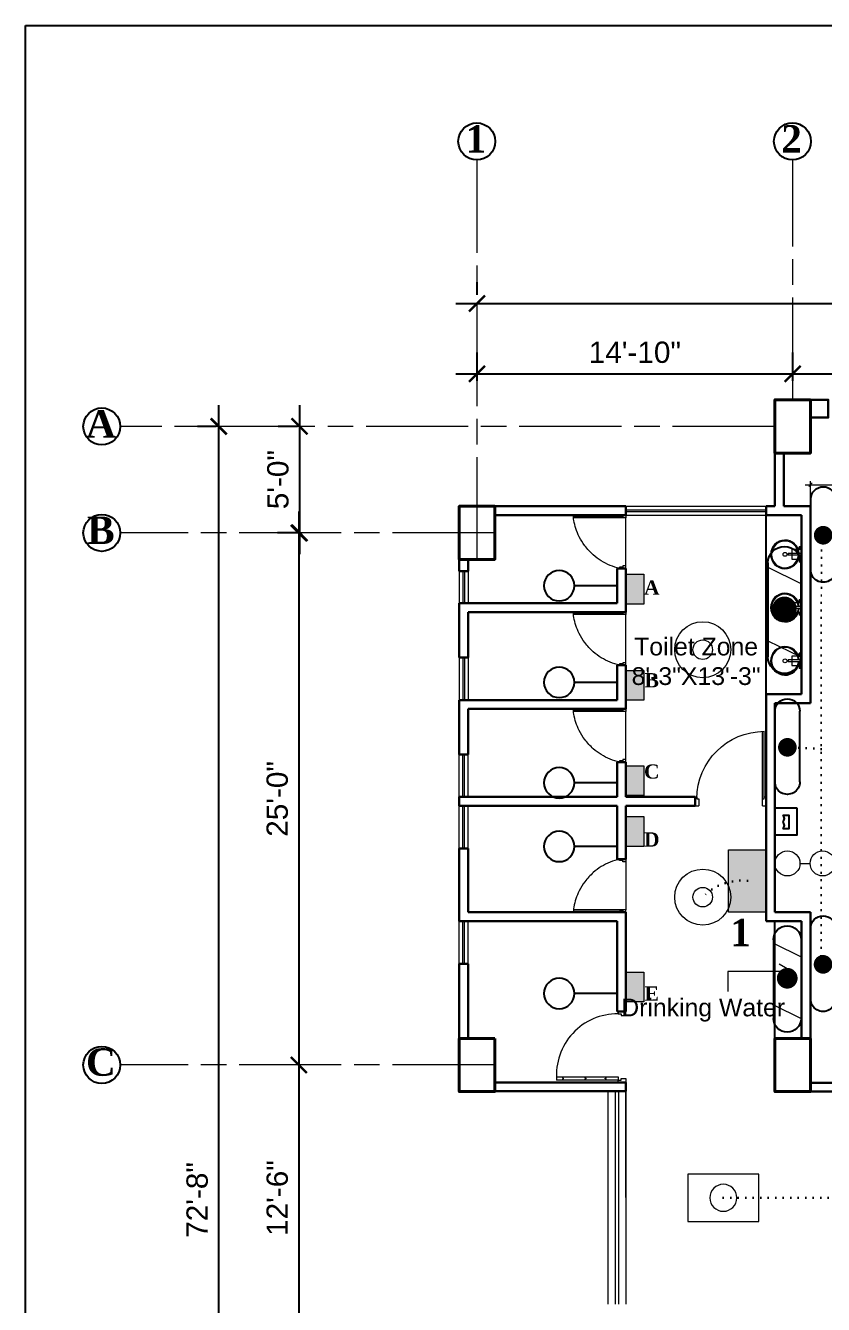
# Model space of a CAD drawing. Header units: inches. Extents: x -12 to 20935469, y -1604 to 24729220.
# Drawn here: x 20823799 to 20824249, y 24652157 to 24652878 of the extents above; entities that cross this region are included whole.
import ezdxf

# ---------------------------------------------------------------- set-up
doc = ezdxf.new("R2010")
doc.units = ezdxf.units.IN
doc.header["$LTSCALE"] = 0.03
doc.header["$MEASUREMENT"] = 0
doc.header["$PDMODE"] = 32
doc.header["$PDSIZE"] = 15
for name, pattern in [('ACAD_ISO02W100', [15, 12, -3]), ('ACAD_ISO08W100', [36, 24, -3, 6, -3]), ('DOT', [0.25, 0, -0.25])]:
    doc.linetypes.add(name, pattern=pattern)
for name, color, linetype in [('BL TEXT', 7, 'Continuous'), ('DIM TEXT 2025', 7, 'Continuous'), ('ELECTRICAL FITTINGS', 130, 'Continuous'), ('H', 154, 'Continuous'), ('SB TEXT', 215, 'DOT'), ('TEXT', 7, 'Continuous'), ('w', 188, 'DOT')]:
    doc.layers.add(name, color=color, linetype=linetype)
for name, color, linetype, lineweight in [('CL BOX', 90, 'ACAD_ISO02W100', 0), ('column', 1, 'Continuous', 40), ('Dim Line', 252, 'Continuous', 13), ('Dimiention', 75, 'Continuous', 18), ('Door', 7, 'Continuous', 18), ('Glass Line', 252, 'Continuous', 9), ('Grid Line', 252, 'Continuous', 18), ('line', 7, 'Continuous', 9), ('Main Wall', 7, 'Continuous', 30), ('STAIR', 46, 'Continuous', 15), ('TOILET FIXTURE', 142, 'Continuous', 5), ('wind.', 150, 'Continuous', 20)]:
    doc.layers.add(name, color=color, linetype=linetype, lineweight=lineweight)
doc.styles.add('2', font='swisscl.ttf')
doc.styles.add('RomanS', font='arial.ttf', dxfattribs={"height": 12})
doc.styles.get("Standard").update_dxf_attribs({"font": 'timesbd.ttf'})
doc.dimstyles.new('Aec_Arch_I', dxfattribs={"dimscale": 96, "dimtxt": 12, "dimasz": 0.09375, "dimexe": 0.125, "dimexo": 0.125, "dimgap": 0.0625, "dimtad": 1, "dimdec": 0, "dimzin": 3, "dimdsep": 46, "dimlunit": 4, "dimtxsty": 'RomanS', "dimblk1": 'ARCHTICK', "dimblk2": 'ARCHTICK', "dimsah": 1, "dimcen": 0.09375, "dimdle": 0.125, "dimadec": 0, "dimazin": 0, "dimtfac": 0.75, "dimtdec": 0, "dimtmove": 2, "dimatfit": 3, "dimldrblk": 'ARCHTICK', "dimfxl": 1, "dimfrac": 1, "dimtolj": 1, "dimtzin": 0, "dimarcsym": 0})
doc.dimstyles.new('Standard 8', dxfattribs={"dimtxt": 7, "dimasz": 2, "dimexe": 2, "dimexo": 2, "dimgap": 2, "dimtad": 0, "dimdec": 0, "dimzin": 3, "dimdsep": 46, "dimlunit": 4, "dimtxsty": 'Standard', "dimblk": 'OBLIQUE', "dimcen": 3, "dimdle": 3, "dimclrd": 256, "dimclre": 256, "dimclrt": 256, "dimadec": 0, "dimazin": 0, "dimtfac": 1, "dimtdec": 0, "dimtix": 1, "dimtofl": 0, "dimtmove": 0, "dimatfit": 0, "dimldrblk": 'OBLIQUE', "dimfxl": 1, "dimtolj": 1, "dimtzin": 0, "dimlwd": -1, "dimlwe": -1, "dimarcsym": 0})

# ---------------------------------------------------------------- blocks, each defined once
blk = doc.blocks.new('sssss-flat-876')
at = {"layer": 'Door', "linetype": 'Continuous', "ltscale": 3}
blk.add_line((3666.52, 84027.2), (3666.52, 84055.74), dxfattribs=at)
at = {"layer": 'Door', "linetype": 'Continuous', "ltscale": 3, "extrusion": (-7.21527e-09, -3.35624e-18, 1), "elevation": 0}
for points in [[(3666.52, 84057.2), (3666.52, 84055.74), (3668.35, 84055.74), (3668.35, 84056.47), (3670.18, 84056.47), (3670.18, 84057.2)], [(3668.35, 84055.74), (3696.16, 84055.74), (3696.16, 84056.47), (3668.35, 84056.47)]]:
    blk.add_lwpolyline(points, close=True, dxfattribs=at)
at = {"layer": 'Door', "linetype": 'Continuous', "ltscale": 3, "flags": 128}
blk.add_lwpolyline([(3670.18, 84027.2, 0.04096), (3675.47, 84028.9, 0.082496), (3684.93, 84034.78, 0.052187), (3689.72, 84039.97, 0.043988), (3692.86, 84045.05, 0.036571), (3694.75, 84049.63, 0.034751), (3695.92, 84054.2, 0.011435), (3696.16, 84055.74)], format="xyb", dxfattribs=at)
at = {"layer": 'Door', "linetype": 'Continuous', "ltscale": 3}
blk.add_lwpolyline([(3666.52, 84027.2), (3666.52, 84028.66), (3668.35, 84028.66), (3668.35, 84027.93), (3670.18, 84027.93), (3670.18, 84027.2)], close=True, dxfattribs=at)
blk = doc.blocks.new('Door_45')
at = {"layer": 'Door'}
for p, q in [((1.5, 4.97), (1.5, 43.97)), ((3.5, 44.03), (3.5, 4.97)), ((1.5, 40.03), (2.25, 40.03)), ((2.25, 40.03), (2.25, 39.53)), ((2.25, 39.53), (2.75, 39.53)), ((2.75, 39.53), (2.75, 40.03)), ((2.75, 40.03), (3.5, 40.03)), ((1.5, 25.77), (2.25, 25.77)), ((2.25, 25.77), (2.25, 25.27)), ((2.25, 25.27), (2.75, 25.27)), ((2.75, 25.77), (3.5, 25.77)), ((2.75, 25.27), (2.75, 25.77)), ((1.5, 12.57), (2.25, 12.57)), ((2.25, 12.57), (2.25, 13.07)), ((2.25, 13.07), (2.75, 13.07)), ((2.75, 13.07), (2.75, 12.57)), ((2.75, 12.57), (3.5, 12.57)), ((0, -0.03), (0, 4.97)), ((0, 4.97), (1.5, 4.97)), ((3.5, 4.97), (1.5, 4.97)), ((1.5, 4.97), (1.5, 2.97)), ((1.5, 2.97), (2.5, 2.97)), ((2.5, 2.97), (2.5, -0.03)), ((42.5, 3), (42.5, -0.03)), ((43.5, 3), (42.5, 3)), ((45, 5), (43.5, 5)), ((43.5, 5), (43.5, 3)), ((45, -0.03), (45, 5)), ((2.5, -0.03), (0, -0.03)), ((42.5, -0.03), (45, -0.03))]:
    blk.add_line(p, q, dxfattribs=at)
blk.add_arc((4.66, 5.26), 38.84, 359.62325, 94.66847, dxfattribs=at)
blk = doc.blocks.new('7-flat-72')
at = {"layer": 'Glass Line', "color": 8, "ltscale": 20}
for p, q in [((-64476.55, 376959.41), (-64476.55, 376966.61)), ((-64475.47, 376966.61), (-64476.55, 376966.61)), ((-64475.47, 376959.41), (-64475.47, 376966.61)), ((-64478.71, 376960.49), (-64480.33, 376960.49)), ((-64480.33, 376959.52), (-64480.33, 376960.49)), ((-64478.71, 376959.52), (-64480.33, 376959.52)), ((-64480.33, 376959.05), (-64480.33, 376959.41)), ((-64478.71, 376959.41), (-64480.33, 376959.41)), ((-64478.71, 376959.05), (-64480.33, 376959.05)), ((-64480.28, 376959.52), (-64480.28, 376960.49)), ((-64480.15, 376959.52), (-64480.15, 376960.49)), ((-64480.15, 376959.41), (-64480.15, 376959.52)), ((-64479.92, 376959.52), (-64479.92, 376960.49)), ((-64479.52, 376959.52), (-64479.52, 376960.49)), ((-64479.13, 376959.52), (-64479.13, 376960.49)), ((-64478.9, 376959.52), (-64478.9, 376960.49)), ((-64478.89, 376959.41), (-64478.89, 376959.52)), ((-64478.77, 376959.52), (-64478.77, 376960.49)), ((-64478.71, 376959.52), (-64478.71, 376960.49)), ((-64478.71, 376959.05), (-64478.71, 376959.41)), ((-64475.11, 376959.41), (-64476.91, 376959.41)), ((-64476.91, 376959.05), (-64476.91, 376959.41)), ((-64475.11, 376959.05), (-64476.91, 376959.05)), ((-64475.11, 376959.05), (-64475.11, 376959.41)), ((-64473.31, 376960.49), (-64471.69, 376960.49)), ((-64473.31, 376959.52), (-64473.31, 376960.49)), ((-64473.31, 376959.52), (-64471.69, 376959.52)), ((-64473.31, 376959.05), (-64473.31, 376959.41)), ((-64473.31, 376959.41), (-64471.69, 376959.41)), ((-64473.31, 376959.05), (-64471.69, 376959.05)), ((-64473.26, 376959.52), (-64473.26, 376960.49)), ((-64473.13, 376959.52), (-64473.13, 376960.49)), ((-64473.13, 376959.41), (-64473.13, 376959.52)), ((-64472.9, 376959.52), (-64472.9, 376960.49)), ((-64472.5, 376959.52), (-64472.5, 376960.49)), ((-64472.11, 376959.52), (-64472.11, 376960.49)), ((-64471.88, 376959.52), (-64471.88, 376960.49)), ((-64471.87, 376959.41), (-64471.87, 376959.52)), ((-64471.75, 376959.52), (-64471.75, 376960.49)), ((-64471.69, 376959.52), (-64471.69, 376960.49)), ((-64471.69, 376959.05), (-64471.69, 376959.41))]:
    blk.add_line(p, q, dxfattribs=at)
blk.add_circle((-64476.02, 376968.4, 0), 1.08, dxfattribs=at)
for radius, start, end in [(8.1, 273.83345, 266.18834), (7.55, 274.11503, 265.90676)]:
    blk.add_arc((-64476.02, 376968.4, 0), radius, start, end, dxfattribs=at)
blk = doc.blocks.new('SFSFSFS-flat-72')
at = {"layer": 'TOILET FIXTURE', "ltscale": 0.2}
blk.add_lwpolyline([(-3918.47, -3608.1), (-3918.47, -3602.7), (-3923.87, -3602.7), (-3923.87, -3608.1)], close=True, dxfattribs=at)
at = {"layer": 'TOILET FIXTURE', "ltscale": 20}
blk.add_blockref('7-flat-72', (60554.84, -380567.16), dxfattribs=at)
blk = doc.blocks.new('$D40')
at = {"layer": 'Door'}
for p, q in [((1, 4), (1, 42)), ((2, 0), (2, 41.99)), ((1, 5), (0, 5)), ((2, 0), (0, 0)), ((2, 4), (1, 4)), ((39, 4), (38, 4)), ((38, 4), (38, 0)), ((40, 0), (38, 0)), ((40, 5), (38.99, 5)), ((39, 5), (39, 4))]:
    blk.add_line(p, q, dxfattribs=at)
blk.add_arc((1, 4), 38, 0, 90, dxfattribs=at)
blk = doc.blocks.new('bulb')
at = {"layer": 'line', "color": 4, "lineweight": 25, "ltscale": 50}
for p, q in [((20823168.7, 24658803.9), (20823168.7, 24658777.6)), ((20823168.7, 24658790.8), (20823209.9, 24658790.8))]:
    blk.add_line(p, q, dxfattribs=at)
blk.add_circle((20823224.6, 24658790.8), 14.7, dxfattribs=at)
blk = doc.blocks.new('FDDF')
at = {"layer": 'line', "color": 6, "linetype": 'Continuous', "lineweight": 25, "ltscale": 50}
for p, q in [((7351582.6, 3307777.3), (7351582.6, 3307351.8)), ((7351732.3, 3307777.3), (7351732.3, 3307351.8))]:
    blk.add_line(p, q, dxfattribs=at)
at = {"layer": 'line', "color": 6, "linetype": 'Continuous', "lineweight": 40, "ltscale": 50, "const_width": 56.1}
blk.add_lwpolyline([(7351657.4, 3307596.9, 1), (7351657.4, 3307540.8, 1)], format="xyb", close=True, dxfattribs=at)
at = {"layer": 'line', "color": 6, "linetype": 'Continuous', "lineweight": 25, "ltscale": 50}
for centre, start, end in [((7351657.4, 3307777.3), 0, 180), ((7351657.4, 3307351.8), 180, 0)]:
    blk.add_arc(centre, 74.8, start, end, dxfattribs=at)
blk = doc.blocks.new('JJUJUJUKI')
at = {"layer": 'line', "color": 6, "ltscale": 50}
for p, q in [((7363094.9, 3291793.9), (7362945.3, 3291866.9)), ((7363094.9, 3291460.9), (7362945.3, 3291533.9))]:
    blk.add_line(p, q, dxfattribs=at)
at = {"layer": 'line', "color": 5, "xscale": -1, "rotation": 180}
blk.add_blockref('FDDF', (11362.6, 6599218.7), dxfattribs=at)
blk = doc.blocks.new('RTRT')
at = {"layer": 'line', "color": 5}
blk.add_blockref('JJUJUJUKI', (0, 0), dxfattribs=at)
blk = doc.blocks.new('JUJUJUKIII')
at = {"layer": 'H', "ltscale": 50, "true_color": 0x999999, "transparency": 33554556}
h = blk.add_hatch(color=253, dxfattribs=at)
h.dxf.hatch_style = 1
h.paths.add_polyline_path([(7363219.9, 3291034.2), (7363425.7, 3291034.2), (7363425.7, 3291376.7), (7363219.9, 3291376.7)])
at = {"layer": 'Dimiention', "color": 4, "ltscale": 50}
blk.add_lwpolyline([(7363219.9, 3291034.2), (7363425.7, 3291034.2), (7363425.7, 3291376.7), (7363219.9, 3291376.7)], close=True, dxfattribs=at)
blk = doc.blocks.new('_Oblique')
at = {"color": 0, "linetype": 'ByBlock', "lineweight": -2}
blk.add_line((-0.5, -0.5), (0.5, 0.5), dxfattribs=at)
blk = doc.blocks.new('*D106')
at = {"layer": 'Defpoints', "color": 0, "transparency": 16777216}
for p in [(20824241.85, 24652618.89), (20824241.85, 24652590.81), (20824303.15, 24652590.35)]:
    blk.add_point(p, dxfattribs=at)
at = {"layer": 'DIM TEXT 2025', "lineweight": 0, "transparency": 16777216}
for p, q in [((20824238.85, 24652618.89), (20824255.38, 24652618.89)), ((20824241.85, 24652590.81), (20824241.85, 24652620.89)), ((20824306.15, 24652618.89), (20824289.62, 24652618.89)), ((20824303.15, 24652590.35), (20824303.15, 24652620.89))]:
    blk.add_line(p, q, dxfattribs=at)
at = {"layer": 'DIM TEXT 2025', "lineweight": 0, "transparency": 16777216, "xscale": 2, "yscale": 2, "zscale": 2, "rotation": 180}
blk.add_blockref('_Oblique', (20824241.85, 24652618.89), dxfattribs=at)
at = {"layer": 'DIM TEXT 2025', "lineweight": 0, "transparency": 16777216, "xscale": 2, "yscale": 2, "zscale": 2}
blk.add_blockref('_Oblique', (20824303.15, 24652618.89), dxfattribs=at)
at = {"layer": 'DIM TEXT 2025', "lineweight": 0, "transparency": 16777216, "insert": (20824272.5, 24652618.89), "char_height": 10, "attachment_point": 5}
blk.add_mtext('\\A1;5\'-1"', dxfattribs=at)
blk = doc.blocks.new('GGGFGFG')
at = {"layer": 'line', "color": 4, "ltscale": 50}
for p, q in [((7356688.2, 3293208.1), (7357003, 3293208.1)), ((7356688.2, 3292998.4), (7356688.2, 3293208.1)), ((7357003, 3293208.1), (7357003, 3292998.4)), ((7357003, 3292998.4), (7356688.2, 3292998.4))]:
    blk.add_line(p, q, dxfattribs=at)
blk.add_circle((7356845.6, 3293103.2), 59.6, dxfattribs=at)
blk = doc.blocks.new('ethernet port')
at = {"layer": 'ELECTRICAL FITTINGS'}
blk.add_lwpolyline([(-5056.1, -4355.3), (-4966.7, -4355.3), (-4966.7, -4426.7), (-5056.1, -4426.7)], close=True, dxfattribs=at)
blk.add_lwpolyline([(-5032, -4401.1), (-5032, -4381.4), (-4986.9, -4381.4), (-4986.9, -4401.1)], dxfattribs=at)
for centre in [(-5020.7, -4410.9), (-4998.2, -4410.9)]:
    blk.add_arc(centre, 15, 41.1385, 138.8615, dxfattribs=at)
blk = doc.blocks.new('GYTT')
at = {"layer": 'line', "color": 4, "ltscale": 50}
for radius in [19.73, 6.87]:
    blk.add_circle((20859470.76, -1441350.36), radius, dxfattribs=at)
blk = doc.blocks.new('_ArchTick')
at = {"color": 0, "linetype": 'ByBlock', "lineweight": 35, "const_width": 0.15}
blk.add_lwpolyline([(-0.5, -0.5), (0.5, 0.5)], dxfattribs=at)
blk = doc.blocks.new('*D336')
at = {"layer": 'Defpoints', "color": 0, "transparency": 16777216}
for p in [(20820322.25, 24639400.93), (20820144.28, 24639385.03), (20820322.25, 24639385.03)]:
    blk.add_point(p, dxfattribs=at)
at = {"layer": 'Dim Line', "color": 0, "lineweight": -2, "transparency": 16777216}
for p, q in [((20820144.28, 24639397.03), (20820144.28, 24639412.93)), ((20820322.25, 24639397.03), (20820322.25, 24639412.93)), ((20820132.28, 24639400.93), (20820334.25, 24639400.93))]:
    blk.add_line(p, q, dxfattribs=at)
at = {"layer": 'Dim Line', "color": 0, "lineweight": -2, "transparency": 16777216, "xscale": 9, "yscale": 9, "zscale": 9, "rotation": 180}
blk.add_blockref('_ArchTick', (20820144.28, 24639400.93), dxfattribs=at)
at = {"layer": 'Dim Line', "color": 0, "lineweight": -2, "transparency": 16777216, "xscale": 9, "yscale": 9, "zscale": 9}
blk.add_blockref('_ArchTick', (20820322.25, 24639400.93), dxfattribs=at)
at = {"layer": 'Dim Line', "color": 0, "transparency": 16777216, "insert": (20820233.26, 24639413.05), "char_height": 12, "attachment_point": 5, "style": 'RomanS'}
blk.add_mtext('\\A1;14\'-10"', dxfattribs=at)
blk = doc.blocks.new('*D337')
at = {"layer": 'Defpoints', "color": 0, "transparency": 16777216}
for p in [(20820592.25, 24639400.93), (20820592.25, 24639400.93), (20820322.25, 24639385.03)]:
    blk.add_point(p, dxfattribs=at)
at = {"layer": 'Dim Line', "color": 0, "lineweight": -2, "transparency": 16777216}
for p, q in [((20820322.25, 24639397.03), (20820322.25, 24639412.93)), ((20820310.25, 24639400.93), (20820604.25, 24639400.93))]:
    blk.add_line(p, q, dxfattribs=at)
at = {"layer": 'Dim Line', "color": 0, "lineweight": -2, "transparency": 16777216, "xscale": 9, "yscale": 9, "zscale": 9, "rotation": 180}
blk.add_blockref('_ArchTick', (20820322.25, 24639400.93), dxfattribs=at)
at = {"layer": 'Dim Line', "color": 0, "lineweight": -2, "transparency": 16777216, "xscale": 9, "yscale": 9, "zscale": 9}
blk.add_blockref('_ArchTick', (20820592.25, 24639400.93), dxfattribs=at)
at = {"layer": 'Dim Line', "color": 0, "transparency": 16777216, "insert": (20820457.25, 24639413.05), "char_height": 12, "attachment_point": 5, "style": 'RomanS'}
blk.add_mtext('\\A1;22\'-6"', dxfattribs=at)
blk = doc.blocks.new('*D329')
at = {"layer": 'Defpoints', "color": 0, "transparency": 16777216}
for p in [(20820144.28, 24639433.51), (20822147.72, 24639440.57), (20822147.72, 24639433.51)]:
    blk.add_point(p, dxfattribs=at)
at = {"layer": 'Dim Line', "color": 0, "lineweight": -2, "transparency": 16777216}
for p, q in [((20820144.28, 24639445.51), (20820144.28, 24639452.57)), ((20822147.72, 24639445.51), (20822147.72, 24639452.57)), ((20820132.28, 24639440.57), (20822159.72, 24639440.57))]:
    blk.add_line(p, q, dxfattribs=at)
at = {"layer": 'Dim Line', "color": 0, "lineweight": -2, "transparency": 16777216, "xscale": 9, "yscale": 9, "zscale": 9, "rotation": 180}
blk.add_blockref('_ArchTick', (20820144.28, 24639440.57), dxfattribs=at)
at = {"layer": 'Dim Line', "color": 0, "lineweight": -2, "transparency": 16777216, "xscale": 9, "yscale": 9, "zscale": 9}
blk.add_blockref('_ArchTick', (20822147.72, 24639440.57), dxfattribs=at)
at = {"layer": 'Dim Line', "color": 0, "transparency": 16777216, "insert": (20821146, 24639452.7), "char_height": 12, "attachment_point": 5, "style": 'RomanS'}
blk.add_mtext('\\A1;166\'-11"', dxfattribs=at)
blk = doc.blocks.new('*D330')
at = {"layer": 'Defpoints', "color": 0, "transparency": 16777216}
for p in [(20820055.12, 24639371.33), (20820044.19, 24639311.34), (20820055.12, 24639311.34)]:
    blk.add_point(p, dxfattribs=at)
at = {"layer": 'Dim Line', "color": 0, "lineweight": -2, "transparency": 16777216}
for p, q in [((20820044.19, 24639383.33), (20820044.19, 24639299.34)), ((20820043.12, 24639371.33), (20820032.19, 24639371.33)), ((20820043.12, 24639311.34), (20820032.19, 24639311.34))]:
    blk.add_line(p, q, dxfattribs=at)
at = {"layer": 'Dim Line', "color": 0, "lineweight": -2, "transparency": 16777216, "xscale": 9, "yscale": 9, "zscale": 9}
for p, rotation in [((20820044.19, 24639371.33), 90), ((20820044.19, 24639311.34), 270)]:
    blk.add_blockref('_ArchTick', p, dxfattribs=dict(at, rotation=rotation))
at = {"layer": 'Dim Line', "color": 0, "transparency": 16777216, "insert": (20820032.06, 24639341.34), "char_height": 12, "attachment_point": 5, "rotation": 90, "style": 'RomanS'}
blk.add_mtext('\\A1;5\'-0"', dxfattribs=at)
blk = doc.blocks.new('*D331')
at = {"layer": 'Defpoints', "color": 0, "transparency": 16777216}
for p in [(20820055.12, 24639311.34), (20820043.81, 24639011.47), (20820043.81, 24639011.47)]:
    blk.add_point(p, dxfattribs=at)
at = {"layer": 'Dim Line', "color": 0, "lineweight": -2, "transparency": 16777216}
for p, q in [((20820043.81, 24639323.34), (20820043.81, 24638999.47)), ((20820043.12, 24639311.34), (20820031.81, 24639311.34)), ((20820055.81, 24639011.47), (20820055.81, 24639011.47))]:
    blk.add_line(p, q, dxfattribs=at)
at = {"layer": 'Dim Line', "color": 0, "lineweight": -2, "transparency": 16777216, "xscale": 9, "yscale": 9, "zscale": 9}
for p, rotation in [((20820043.81, 24639311.34), 90), ((20820043.81, 24639011.47), 270)]:
    blk.add_blockref('_ArchTick', p, dxfattribs=dict(at, rotation=rotation))
at = {"layer": 'Dim Line', "color": 0, "transparency": 16777216, "insert": (20820031.68, 24639161.41), "char_height": 12, "attachment_point": 5, "rotation": 90, "style": 'RomanS'}
blk.add_mtext('\\A1;25\'-0"', dxfattribs=at)
blk = doc.blocks.new('*D332')
at = {"layer": 'Defpoints', "color": 0, "transparency": 16777216}
for p in [(20820043.81, 24639011.47), (20820043.81, 24638861.47), (20820043.81, 24638861.47)]:
    blk.add_point(p, dxfattribs=at)
at = {"layer": 'Dim Line', "color": 0, "lineweight": -2, "transparency": 16777216}
for p, q in [((20820043.81, 24639023.47), (20820043.81, 24638849.47)), ((20820055.81, 24639011.47), (20820055.81, 24639011.47)), ((20820055.81, 24638861.47), (20820055.81, 24638861.47))]:
    blk.add_line(p, q, dxfattribs=at)
at = {"layer": 'Dim Line', "color": 0, "lineweight": -2, "transparency": 16777216, "xscale": 9, "yscale": 9, "zscale": 9}
for p, rotation in [((20820043.81, 24639011.47), 90), ((20820043.81, 24638861.47), 270)]:
    blk.add_blockref('_ArchTick', p, dxfattribs=dict(at, rotation=rotation))
at = {"layer": 'Dim Line', "color": 0, "transparency": 16777216, "insert": (20820031.68, 24638936.47), "char_height": 12, "attachment_point": 5, "rotation": 90, "style": 'RomanS'}
blk.add_mtext('\\A1;12\'-6"', dxfattribs=at)
blk = doc.blocks.new('*D335')
at = {"layer": 'Defpoints', "color": 0, "transparency": 16777216}
for p in [(20819998.65, 24639371.33), (20820009.29, 24639371.33), (20820009.29, 24638499.48)]:
    blk.add_point(p, dxfattribs=at)
at = {"layer": 'Dim Line', "color": 0, "lineweight": -2, "transparency": 16777216}
for p, q in [((20819998.65, 24638487.48), (20819998.65, 24639383.33)), ((20819997.29, 24639371.33), (20819986.65, 24639371.33)), ((20819997.29, 24638499.48), (20819986.65, 24638499.48))]:
    blk.add_line(p, q, dxfattribs=at)
at = {"layer": 'Dim Line', "color": 0, "lineweight": -2, "transparency": 16777216, "xscale": 9, "yscale": 9, "zscale": 9}
for p, rotation in [((20819998.65, 24639371.33), 90), ((20819998.65, 24638499.48), 270)]:
    blk.add_blockref('_ArchTick', p, dxfattribs=dict(at, rotation=rotation))
at = {"layer": 'Dim Line', "color": 0, "transparency": 16777216, "insert": (20819986.53, 24638935.41), "char_height": 12, "attachment_point": 5, "rotation": 90, "style": 'RomanS'}
blk.add_mtext('\\A1;72\'-8"', dxfattribs=at)
blk = doc.blocks.new('gy')
at = {"layer": 'Dimiention', "color": 18, "ltscale": 50, "true_color": 0x000000}
for p, q in [((3543686.26, 5183217.13), (3543686.26, 5183211.14)), ((3543688.4, 5183217.13), (3543694.39, 5183211.14)), ((3543694.39, 5183217.13), (3543688.4, 5183211.14)), ((3543696.38, 5183214.14), (3543682.58, 5183214.14)), ((3543705.77, 5183214.14), (3543703.06, 5183214.14))]:
    blk.add_line(p, q, dxfattribs=at)
for centre in [(3543699.72, 5183214.14), (3543709.11, 5183214.14)]:
    blk.add_circle(centre, 3.34, dxfattribs=at)
blk = doc.blocks.new('GRID')
at = {"layer": 'Grid Line', "color": 252, "linetype": 'ACAD_ISO08W100', "lineweight": 9, "ltscale": 80, "true_color": 0x939598}
for p, q in [((20820144.28, 24639296.33), (20820144.28, 24639521.54)), ((20820322.25, 24639386.33), (20820322.25, 24639521.55)), ((20820312.11, 24639371.33), (20819943.28, 24639371.33)), ((20820154.14, 24639311.34), (20819943.28, 24639311.34)), ((20820154.14, 24639011.47), (20819943.28, 24639011.47))]:
    blk.add_line(p, q, dxfattribs=at)
at = {"layer": 'TEXT'}
for centre in [(20820144.14, 24639531.96), (20820322.11, 24639531.97), (20819932.72, 24639371.33), (20819932.72, 24639311.34), (20819932.72, 24639011.47)]:
    blk.add_circle(centre, 10.42, dxfattribs=at)
at = {"layer": 'TEXT', "char_height": 15.435, "width": 227.4581, "attachment_point": 8, "rotation": 0}
for s, insert in [('\\A1;1', (20820143.62, 24639525.66)), ('\\A1;2', (20820321.59, 24639525.67)), ('\\A1;A', (20819932.21, 24639365.04)), ('\\A1;B', (20819932.21, 24639305.04)), ('\\A1;C', (20819932.21, 24639005.17))]:
    blk.add_mtext(s, dxfattribs=dict(at, insert=insert))
at = {"layer": 'Dim Line'}
for base, p1, p2, picture, middle in [((20822147.72, 24639440.57), (20820144.28, 24639433.51), (20822147.72, 24639433.51), '*D329', (20821146, 24639452.7)), ((20820322.25, 24639400.93), (20820144.28, 24639385.03), (20820322.25, 24639385.03), '*D336', (20820233.26, 24639413.05)), ((20820592.25, 24639400.93), (20820322.25, 24639385.03), (20820592.25, 24639400.93), '*D337', (20820457.25, 24639413.05))]:
    dim = blk.add_linear_dim(base=base, p1=p1, p2=p2, dimstyle='Aec_Arch_I', dxfattribs=at)
    dim.commit()
    dim.dimension.update_dxf_attribs({"geometry": picture, "text_midpoint": middle})
for base, p1, p2, picture, middle in [((20819998.65, 24639371.33), (20820009.29, 24638499.48), (20820009.29, 24639371.33), '*D335', (20819986.53, 24638935.41)), ((20820044.19, 24639311.34), (20820055.12, 24639371.33), (20820055.12, 24639311.34), '*D330', (20820032.06, 24639341.34)), ((20820043.81, 24639011.47), (20820055.12, 24639311.34), (20820043.81, 24639011.47), '*D331', (20820031.68, 24639161.41)), ((20820043.81, 24638861.47), (20820043.81, 24639011.47), (20820043.81, 24638861.47), '*D332', (20820031.68, 24638936.47))]:
    dim = blk.add_linear_dim(base=base, p1=p1, p2=p2, angle=90, dimstyle='Aec_Arch_I', dxfattribs=at)
    dim.commit()
    dim.dimension.update_dxf_attribs({"geometry": picture, "text_midpoint": middle})

msp = doc.modelspace()

# ---------------------------------------------------------------- linework, layer by layer
for p, q in [((20824216.85, 24652500.79), (20824216.85, 24652601.75)), ((20824221.85, 24652306.87), (20824221.85, 24652372.91)), ((20824132.85, 24652282.06), (20824137.85, 24652282.06))]:
    msp.add_line(p, q)
at = {"layer": 'column', "lineweight": 40, "ltscale": 20}
for points in [[(20824241.85, 24652666.75), (20824221.85, 24652666.75), (20824221.85, 24652636.75), (20824241.85, 24652636.75)], [(20824063.88, 24652606.75), (20824043.88, 24652606.75), (20824043.88, 24652576.75), (20824063.88, 24652576.75)], [(20824063.88, 24652306.89), (20824043.88, 24652306.89), (20824043.88, 24652276.89), (20824063.88, 24652276.89)], [(20824241.85, 24652306.87), (20824221.85, 24652306.87), (20824221.85, 24652276.89), (20824241.85, 24652276.89)]]:
    msp.add_lwpolyline(points, close=True, dxfattribs=at)
at = {"layer": 'Defpoints'}
msp.add_lwpolyline([(20823799.34, 24652877.62), (20826238.21, 24652877.62), (20826238.21, 24651419.1), (20823799.34, 24651419.1)], close=True, dxfattribs=at)
at = {"layer": 'Main Wall', "lineweight": 30}
for p, q in [((20824221.85, 24652606.75), (20824221.85, 24652636.75)), ((20824226.85, 24652606.75), (20824226.85, 24652636.75)), ((20824063.88, 24652606.75), (20824137.85, 24652606.75)), ((20824063.88, 24652601.75), (20824137.85, 24652601.75)), ((20824137.85, 24652601.75), (20824137.85, 24652606.75)), ((20824216.85, 24652606.75), (20824221.85, 24652606.75)), ((20824216.85, 24652601.75), (20824216.85, 24652606.75)), ((20824216.85, 24652601.75), (20824236.85, 24652601.75)), ((20824226.85, 24652606.75), (20824241.85, 24652606.75)), ((20824236.85, 24652500.79), (20824236.85, 24652601.75)), ((20824241.85, 24652495.79), (20824241.85, 24652606.75)), ((20824043.88, 24652570.14), (20824043.88, 24652576.75)), ((20824132.85, 24652571.75), (20824137.85, 24652571.75)), ((20824132.85, 24652571.75), (20824132.85, 24652552.14)), ((20824132.85, 24652552.14), (20824043.88, 24652552.14)), ((20824043.88, 24652521.52), (20824043.88, 24652552.14)), ((20824137.85, 24652547.14), (20824048.88, 24652547.14)), ((20824132.85, 24652517.14), (20824132.85, 24652497.52)), ((20824137.85, 24652517.14), (20824132.85, 24652517.14)), ((20824216.85, 24652442.91), (20824216.85, 24652500.79)), ((20824216.85, 24652500.79), (20824236.85, 24652500.79)), ((20824132.85, 24652497.52), (20824043.88, 24652497.52)), ((20824043.88, 24652466.91), (20824043.88, 24652497.52)), ((20824137.85, 24652492.52), (20824048.88, 24652492.52)), ((20824048.88, 24652492.52), (20824048.88, 24652466.91)), ((20824221.85, 24652377.91), (20824221.85, 24652495.79)), ((20824221.85, 24652495.79), (20824241.85, 24652495.79)), ((20824043.88, 24652466.91), (20824048.88, 24652466.91)), ((20824137.85, 24652462.52), (20824132.85, 24652462.52)), ((20824043.88, 24652442.91), (20824132.85, 24652442.91)), ((20824043.88, 24652437.91), (20824043.88, 24652442.91)), ((20824176.85, 24652437.91), (20824176.85, 24652442.91)), ((20824216.85, 24652372.91), (20824216.85, 24652442.91)), ((20824132.85, 24652437.91), (20824043.88, 24652437.91)), ((20824132.85, 24652407.91), (20824132.85, 24652437.91)), ((20824137.85, 24652407.91), (20824137.85, 24652437.91)), ((20824176.85, 24652437.91), (20824137.85, 24652437.91)), ((20824048.88, 24652413.91), (20824043.88, 24652413.91)), ((20824043.88, 24652372.91), (20824043.88, 24652413.91)), ((20824048.88, 24652413.91), (20824048.88, 24652377.91)), ((20824137.85, 24652407.91), (20824132.85, 24652407.91)), ((20824137.85, 24652377.91), (20824048.88, 24652377.91)), ((20824137.85, 24652322.07), (20824137.85, 24652377.91)), ((20824221.85, 24652377.91), (20824241.85, 24652377.91)), ((20824241.85, 24652306.88), (20824241.85, 24652377.91)), ((20824132.85, 24652372.91), (20824043.88, 24652372.91)), ((20824132.85, 24652322.07), (20824132.85, 24652372.91)), ((20824216.85, 24652372.91), (20824236.85, 24652372.91)), ((20824236.85, 24652306.88), (20824236.85, 24652372.91)), ((20824043.88, 24652306.88), (20824043.88, 24652348.91)), ((20824048.88, 24652348.91), (20824043.88, 24652348.91)), ((20824048.88, 24652348.91), (20824048.88, 24652306.88)), ((20824137.85, 24652322.07), (20824132.85, 24652322.07)), ((20824137.85, 24652282.06), (20824063.88, 24652282.06)), ((20824137.85, 24652277.04), (20824063.88, 24652277.04)), ((20824137.85, 24652282.06), (20824137.85, 24652277.04)), ((20824241.85, 24652281.89), (20824256.85, 24652281.89)), ((20824256.85, 24652276.89), (20824241.85, 24652276.89))]:
    msp.add_line(p, q, dxfattribs=at)
for points in [[(20824241.85, 24652666.75), (20824251.85, 24652666.75), (20824251.85, 24652656.72), (20824241.85, 24652656.72)], [(20824048.88, 24652576.75), (20824048.88, 24652570.14)], [(20824137.85, 24652571.75), (20824137.85, 24652547.14)], [(20824048.88, 24652570.14), (20824043.88, 24652570.14)], [(20824048.88, 24652547.14), (20824048.88, 24652521.52)], [(20824048.88, 24652521.52), (20824043.88, 24652521.52)], [(20824137.85, 24652517.14), (20824137.85, 24652492.52)], [(20824132.85, 24652462.52), (20824132.85, 24652442.91)], [(20824137.85, 24652462.52), (20824137.85, 24652442.91)], [(20824137.85, 24652442.91), (20824176.85, 24652442.91)]]:
    msp.add_lwpolyline(points, dxfattribs=at)
at = {"layer": 'STAIR', "color": 253, "lineweight": 5}
for p, q in [((20824231.45, 24652344.6), (20824224.15, 24652348.63)), ((20824231.45, 24652344.6), (20824195.21, 24652344.6)), ((20824195.21, 24652344.6), (20824195.21, 24652333.36)), ((20824231.45, 24652344.6), (20824224.15, 24652340.57))]:
    msp.add_line(p, q, dxfattribs=at)
at = {"layer": 'w', "linetype": 'DOT', "lineweight": 30, "ltscale": 550, "transparency": 33554661}
for p, q in [((20824248.01, 24652590.32), (20824247.86, 24652349.54)), ((20824247.94, 24652469.93), (20824228.86, 24652470.91)), ((20824192.73, 24652217.04), (20825049.82, 24652217.03))]:
    msp.add_line(p, q, dxfattribs=at)
msp.add_arc((20824203.03, 24652365.25), 30.52, 83.88819, 135.91085, dxfattribs=at)
at = {"layer": 'wind.', "lineweight": 5}
for p, q in [((20824137.85, 24652606.75), (20824216.85, 24652606.75)), ((20824137.85, 24652604.75), (20824216.85, 24652604.75)), ((20824137.85, 24652603.75), (20824216.85, 24652603.75)), ((20824137.85, 24652601.75), (20824216.85, 24652601.75)), ((20824043.88, 24652570.14), (20824043.88, 24652552.14)), ((20824045.88, 24652570.14), (20824045.88, 24652552.14)), ((20824046.88, 24652570.14), (20824046.88, 24652552.14)), ((20824048.88, 24652570.14), (20824048.88, 24652552.14)), ((20824043.88, 24652521.52), (20824043.88, 24652497.52)), ((20824045.88, 24652521.52), (20824045.88, 24652497.52)), ((20824046.88, 24652521.52), (20824046.88, 24652497.52)), ((20824048.88, 24652521.52), (20824048.88, 24652497.52)), ((20824043.88, 24652442.91), (20824043.88, 24652466.91)), ((20824045.88, 24652442.91), (20824045.88, 24652466.91)), ((20824046.88, 24652442.91), (20824046.88, 24652466.91)), ((20824048.88, 24652442.91), (20824048.88, 24652466.91)), ((20824043.88, 24652413.91), (20824043.88, 24652437.91)), ((20824045.88, 24652413.91), (20824045.88, 24652437.91)), ((20824046.88, 24652413.91), (20824046.88, 24652437.91)), ((20824048.88, 24652413.91), (20824048.88, 24652437.91)), ((20824043.88, 24652348.91), (20824043.88, 24652372.91)), ((20824045.88, 24652348.91), (20824045.88, 24652372.91)), ((20824046.88, 24652348.91), (20824046.88, 24652372.91)), ((20824048.88, 24652348.91), (20824048.88, 24652372.91)), ((20824127.87, 24652157.02), (20824127.87, 24652277.2)), ((20824131.87, 24652157.02), (20824131.87, 24652277.2)), ((20824133.87, 24652157.02), (20824133.87, 24652277.2)), ((20824137.87, 24652157.02), (20824137.85, 24652277.04)), ((20824137.87, 24652157.02), (20824137.87, 24652277.2))]:
    msp.add_line(p, q, dxfattribs=at)

# ---------------------------------------------------------------- block references
msp.add_blockref('GRID', (3909.6, 13280.41))
at = {"xscale": -0.5837749611745884, "yscale": 0.5837749611745884, "zscale": 0.5837749611745884}
for p in [(32980177.34, 10257377.33), (32980177.34, 10257322.84), (32980177.34, 10257266.23), (32980177.34, 10257230.4), (32980177.34, 10257147.53)]:
    msp.add_blockref('bulb', p, dxfattribs=at)
at = {"layer": 'BL TEXT', "xscale": 0.1718153874953252, "yscale": 0.1718153874953252, "zscale": 0.1718153874953252, "rotation": 269.999864243838}
msp.add_blockref('ethernet port', (20824982.42, 24651568.13), dxfattribs=at)
at = {"layer": 'CL BOX', "color": 5, "transparency": 33554457, "xscale": -0.127552882082143, "yscale": 0.127552882082143, "zscale": 0.127552882082143, "rotation": 359.9998993550784}
msp.add_blockref('GGGFGFG', (21762578.85, 24232170.58), dxfattribs=at)
at = {"layer": 'Dimiention', "xscale": 2.112111447955701, "yscale": 2.112111447955701, "zscale": 2.112111447955701, "rotation": 180}
msp.add_blockref('gy', (28308937.48, 35599931.37), dxfattribs=at)
at = {"layer": 'Door', "ltscale": 20, "xscale": -1}
for p in [(20827804.37, 24568544.55), (20827804.37, 24568489.94), (20827804.37, 24568435.32)]:
    msp.add_blockref('sssss-flat-876', p, dxfattribs=at)
at = {"layer": 'Door', "xscale": -1}
msp.add_blockref('$D40', (20824216.85, 24652437.91), dxfattribs=at)
at = {"layer": 'Door', "ltscale": 20, "rotation": 180}
msp.add_blockref('sssss-flat-876', (20827804.37, 24736435.11), dxfattribs=at)
at = {"layer": 'Door', "color": 250, "ltscale": 20, "xscale": 0.8888888888759539, "yscale": 0.8888888888759539, "zscale": 0.8888888888759539, "rotation": 90.00000000000001}
msp.add_blockref('Door_45', (20824137.82, 24652282.07), dxfattribs=at)
at = {"layer": 'line', "color": 5}
for name, p, xscale, yscale, zscale, rotation in [('FDDF', (20135423.25, 24962498.59), -0.09369666655797602, 0.09369666655797602, 0.09369666655797602, 179.9999999896241), ('RTRT', (21739826.03, 25061868.8), 0.1243509933453808, 0.1243509933453808, 0.1243509933453808, 180), ('JUJUJUKIII', (21185441.26, 24491069.43), -0.04906729999451974, 0.04906729999451974, 0.04906729999451974, 359.9999999827058), ('JUJUJUKIII', (21185441.26, 24491015.24), -0.04906729999451974, 0.04906729999451974, 0.04906729999451974, 359.9999999827058), ('FDDF', (20135403.06, 24962379.08), -0.09369666655797602, 0.09369666655797602, 0.09369666655797602, 179.9999999896241), ('JUJUJUKIII', (21185441.26, 24490961.52), -0.04906729999451974, 0.04906729999451974, 0.04906729999451974, 359.9999999827058), ('JUJUJUKIII', (21185441.26, 24490932.92), -0.04906729999451974, 0.04906729999451974, 0.04906729999451974, 359.9999999827058), ('RTRT', (21591247.35, 24995237.65), 0.1041717382837106, 0.1041717382837106, 0.1041717382837106, 180), ('FDDF', (20135423.18, 24962256.76), -0.09369666655797602, 0.09369666655797602, 0.09369666655797602, 179.9999999896241), ('JUJUJUKIII', (21185441.26, 24490845.28), -0.04906729999451974, 0.04906729999451974, 0.04906729999451974, 359.9999999827058)]:
    msp.add_blockref(name, p, dxfattribs=dict(at, xscale=xscale, yscale=yscale, zscale=zscale, rotation=rotation))
for name, p, xscale, yscale, zscale in [('GYTT', (4136604.49, 25805606.21), 0.8000000007450581, 0.8000000007450581, 0.8000000007450581), ('JUJUJUKIII', (21580294.82, 24314444.53), -0.1026830631760966, 0.1026830631760966, 0.1026830631760966), ('GYTT', (4136604.49, 25805466.77), 0.8000000007450581, 0.8000000007450581, 0.8000000007450581)]:
    msp.add_blockref(name, p, dxfattribs=dict(at, xscale=xscale, yscale=yscale, zscale=zscale))
at = {"layer": 'TOILET FIXTURE', "ltscale": 20, "rotation": 90.00000000000001}
for p in [(20820628.74, 24656500.8), (20820628.74, 24656470.8), (20820628.74, 24656440.8)]:
    msp.add_blockref('SFSFSFS-flat-72', p, dxfattribs=at)

# ---------------------------------------------------------------- texts
at = {"layer": 'SB TEXT', "width": 227.4581, "attachment_point": 8, "rotation": 0}
for s, insert, char_height in [('\\A1;A', (20824152.39, 24652556.93), 8), ('\\A1;B', (20824152.39, 24652504.67), 8), ('\\A1;C', (20824152.39, 24652453.15), 8), ('\\A1;D', (20824152.39, 24652414.95), 8), ('\\A1;1', (20824202.48, 24652358.84), 15.435), ('\\A1;E', (20824152.39, 24652328.13), 8)]:
    msp.add_mtext(s, dxfattribs=dict(at, insert=insert, char_height=char_height))
at = {"layer": 'TEXT', "color": 30, "lineweight": 5, "ltscale": 20, "char_height": 10, "attachment_point": 2, "style": '2'}
for s, width, gutter_width, insert in [('{\\fArial|b0|i0|c0|p34;\\C0;Toilet Zone\\P8\'-3"X13\'-3"}', 104.7597, 0.5, (20824177.39, 24652532.7)), ('\\pxsm1;{\\fArial|b0|i0|c0|p34;\\C0;Drinking Water }', 88.5626, 0.282, (20824181.36, 24652329.3)), ('\\pxsm1;{\\fArial|b0|i0|c0|p34;\\C0;Drinking Water }', 88.5626, 0.282, (20824181.36, 24652329.3))]:
    msp.add_mtext_dynamic_manual_height_columns(s, width=width, gutter_width=gutter_width, heights=[0], dxfattribs=dict(at, insert=insert))

# ---------------------------------------------------------------- dimensions: what is measured, and where the dimension line sits
at = {"layer": 'DIM TEXT 2025', "lineweight": 0}
dim = msp.add_linear_dim(base=(20824241.85, 24652618.89), p1=(20824303.15, 24652590.35), p2=(20824241.85, 24652590.81), dimstyle='Standard 8', override={"dimtxt": 10, "dimexo": 0, "dimlwd": 0, "dimlwe": 0}, dxfattribs=at)
dim.commit()
dim.dimension.update_dxf_attribs({"geometry": '*D106', "text_midpoint": (20824272.5, 24652618.89)})

doc.saveas('drawing.dxf')
